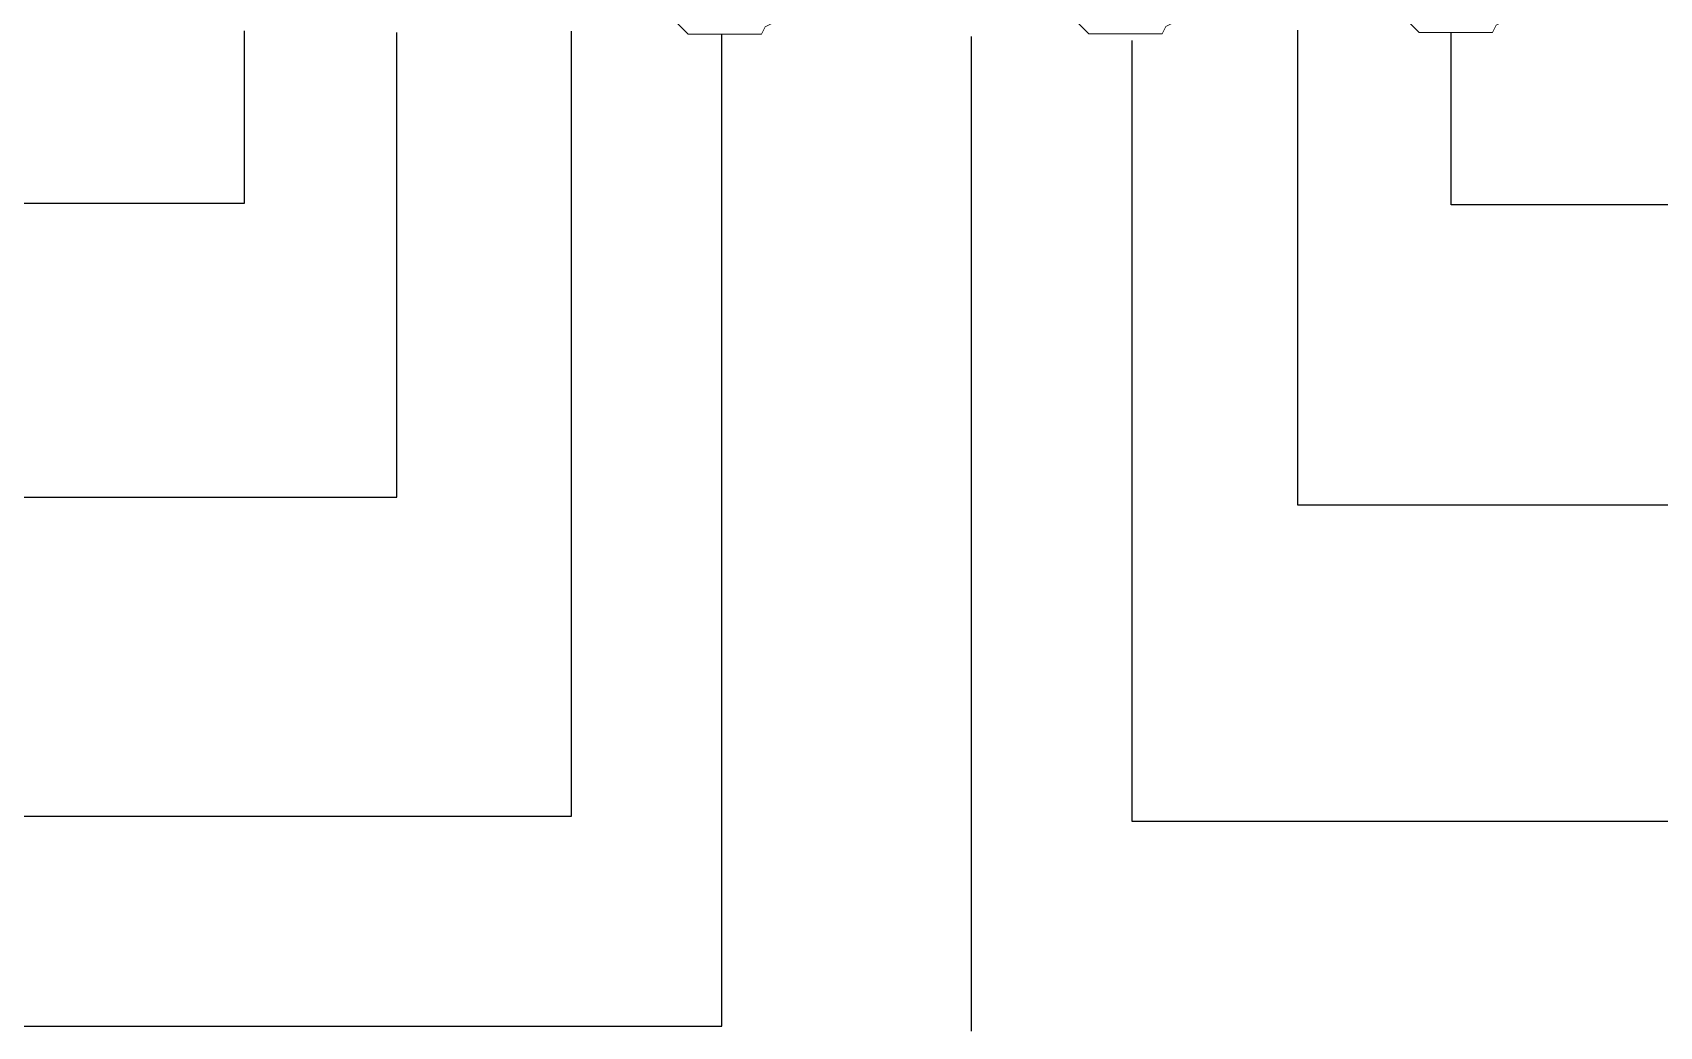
# Model space of a CAD drawing. Header units: millimetres. Extents: x 3165 to 8716, y -1118 to 2802.
# Drawn here: x 5802.1 to 5916.8, y 1518.2 to 1588.2 of the extents above; entities that cross this region are included whole.
import ezdxf

# ---------------------------------------------------------------- set-up
doc = ezdxf.new("R2010")
doc.units = ezdxf.units.MM
doc.layers.add('PDF_Geometry', color=7, linetype='Continuous', true_color=0x1f1916)

msp = doc.modelspace()

# ---------------------------------------------------------------- linework, layer by layer
for p, q in [((5817.06, 1576.2), (5817.06, 1588.36)), ((5827.8, 1555.5), (5827.8, 1588.23)), ((5840.1, 1533.02), (5840.1, 1588.33)), ((5850.69, 1518.21), (5850.69, 1588.13)), ((5868.28, 1517.86), (5868.28, 1587.96)), ((5891.29, 1554.92), (5891.29, 1588.4)), ((5902.09, 1576.1), (5902.09, 1588.23)), ((5879.61, 1532.64), (5879.61, 1587.66)), ((5491.53, 1576.2), (5817.06, 1576.2)), ((6179.69, 1576.1), (5902.09, 1576.1)), ((5535.51, 1555.5), (5827.8, 1555.5)), ((6135.7, 1554.92), (5891.29, 1554.92)), ((5710.41, 1533.02), (5840.1, 1533.02)), ((5960.4, 1532.64), (5879.61, 1532.64)), ((5754.42, 1518.21), (5850.69, 1518.21))]:
    msp.add_line(p, q)
at = {"layer": 'PDF_Geometry', "color": 0, "lineweight": 15}
for points in [[(5848.84, 1593.03), (5846.77, 1593.03), (5846.77, 1589.93), (5847.54, 1589.67), (5847.54, 1588.9), (5847.8, 1588.64), (5848.32, 1588.12), (5848.84, 1588.12), (5852.71, 1588.12), (5853.49, 1588.12), (5853.75, 1588.64), (5854.26, 1588.9), (5854.26, 1589.67), (5854.78, 1589.93), (5854.52, 1589.67), (5853.23, 1589.67), (5852.97, 1589.93), (5852.97, 1593.03), (5852.71, 1593.03)], [(5877.07, 1593.05), (5875, 1593.05), (5875, 1589.95), (5875.78, 1589.69), (5875.78, 1588.91), (5876.04, 1588.66), (5876.55, 1588.14), (5877.07, 1588.14), (5880.95, 1588.14), (5881.72, 1588.14), (5881.98, 1588.66), (5882.5, 1588.91), (5882.5, 1589.69), (5883.02, 1589.95), (5882.76, 1589.69), (5881.46, 1589.69), (5881.21, 1589.95), (5881.21, 1593.05), (5880.95, 1593.05)], [(5900.35, 1593.14), (5898.28, 1593.14), (5898.28, 1590.04), (5899.06, 1589.78), (5899.06, 1589), (5899.32, 1588.75), (5899.83, 1588.23), (5900.35, 1588.23), (5904.23, 1588.23), (5905, 1588.23), (5905.26, 1588.75), (5905.78, 1589), (5905.78, 1589.78), (5906.29, 1590.04), (5906.04, 1589.78), (5904.74, 1589.78), (5904.48, 1590.04), (5904.48, 1593.14), (5904.23, 1593.14)]]:
    msp.add_lwpolyline(points, dxfattribs=at)

doc.saveas('drawing.dxf')
